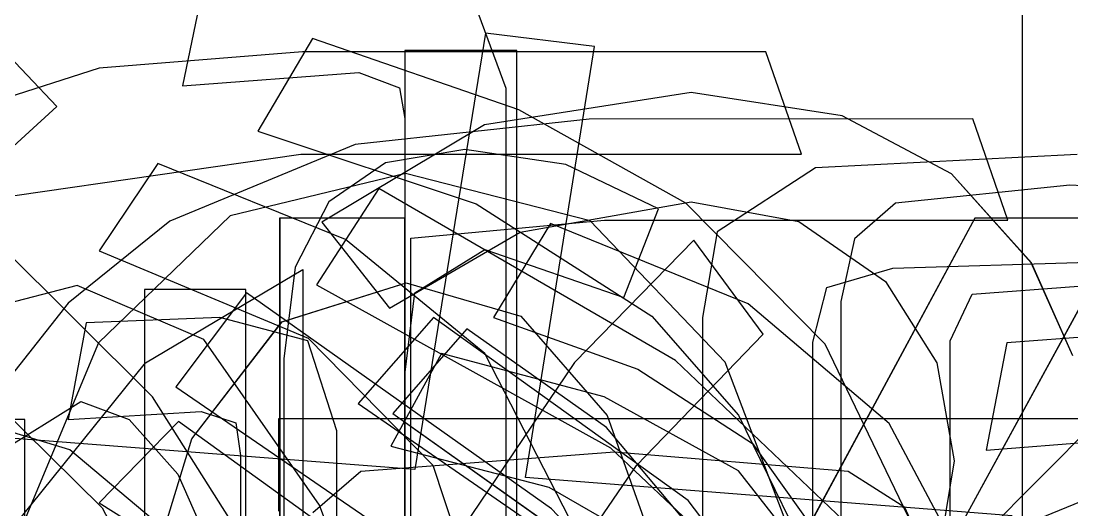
# Model space of a CAD drawing. Extents: x -353 to 646, y -933 to 332.
# Drawn here: x -1.99 to 3.46, y 323.67 to 326.21 of the extents above; entities that cross this region are included whole.
import ezdxf

# ---------------------------------------------------------------- set-up
doc = ezdxf.new("R2010")
doc.units = 0

msp = doc.modelspace()

# ---------------------------------------------------------------- linework, layer by layer
at = {"layer": 'Layer 1'}
for p, q in [((3.20386, 311.692), (3.20386, 327.824)), ((-1.039423, 326.422137), (-1.153158, 325.869829)), ((0.524651, 325.856), (0.348827, 326.33606)), ((-1.80566, 325.762967), (-2.209802, 326.187711)), ((0.417693, 326.142845), (0.051933, 323.881115)), ((0.417693, 326.142845), (0.051933, 323.881115)), ((0.984113, 326.073701), (0.417693, 326.142845)), ((0.984113, 326.073701), (0.417693, 326.142845)), ((-0.47978, 326.114795), (-0.763131, 325.635018)), ((0.591323, 325.744555), (-0.47978, 326.114795)), ((-0.531706, 326.046), (-1.585913, 325.961369)), ((1.871693, 326.046706), (-0.531706, 326.046)), ((0.579966, 326.053), (0, 326.053)), ((0, 326.053), (0, 320)), ((0.580248, 326.053), (0, 326.053)), ((0, 326.053), (0, 320)), ((0.579966, 326.053), (0, 326.053)), ((0, 326.053), (0, 320)), ((0.579966, 326.053), (0, 326.053)), ((0, 326.053), (0, 320)), ((0.580248, 326.053), (0, 326.053)), ((0, 326.053), (0, 320)), ((0.579966, 326.053), (0, 326.053)), ((0, 326.053), (0, 320)), ((0.579962, 322.517593), (0.579966, 326.053)), ((0.579962, 322.517593), (0.579966, 326.053)), ((0.579962, 322.517593), (0.579966, 326.053)), ((0.579972, 322.517593), (0.579966, 326.053)), ((0.580244, 322.517593), (0.580248, 326.053)), ((0.580254, 322.517593), (0.580248, 326.053)), ((0.625127, 323.839631), (0.984113, 326.073701)), ((0.625127, 323.839631), (0.984113, 326.073701)), ((2.05796, 325.515), (1.871693, 326.046706)), ((-1.585913, 325.961369), (-2.379136, 325.707616)), ((-1.153158, 325.869829), (-0.238194, 325.938692)), ((-0.238194, 325.938692), (-0.027656, 325.859387)), ((-0.027656, 325.859387), (0.000002, 325.700496)), ((1.484762, 325.835488), (0.413376, 325.667213)), ((1.484762, 325.835488), (0.413376, 325.667213)), ((1.485046, 325.835488), (0.413414, 325.667213)), ((1.484772, 325.835488), (0.413596, 325.667213)), ((0.524651, 320), (0.524651, 325.856)), ((2.268492, 325.714697), (1.484762, 325.835488)), ((2.268492, 325.714697), (1.484762, 325.835488)), ((2.268502, 325.714697), (1.484772, 325.835488)), ((2.268776, 325.714697), (1.485046, 325.835488)), ((-2.99043, 324.678957), (-1.80566, 325.762967)), ((1.45711, 325.26192), (0.591323, 325.744555)), ((2.834734, 325.41346), (2.268492, 325.714697)), ((2.834734, 325.41346), (2.268492, 325.714697)), ((2.834957, 325.41346), (2.268502, 325.714697)), ((2.835018, 325.41346), (2.268776, 325.714697)), ((0.413376, 325.667213), (-0.431528, 325.162389)), ((0.413376, 325.667213), (-0.431528, 325.162389)), ((0.413414, 325.667213), (-0.431524, 325.162389)), ((0.413596, 325.667213), (-0.431518, 325.162389)), ((0.95645, 325.697), (-0.257386, 325.56492)), ((0.000002, 325.700496), (0, 320)), ((2.94527, 325.697933), (0.95645, 325.697)), ((3.12815, 325.173), (2.94527, 325.697933)), ((-0.763131, 325.635018), (0.369462, 325.258463)), ((-0.257386, 325.56492), (-1.21892, 325.16868)), ((-2.023533, 325.300412), (-0.538763, 325.514618)), ((-0.538763, 325.514618), (2.05796, 325.515)), ((0.311008, 325.538987), (-0.099991, 325.471245)), ((0.834847, 325.462152), (0.311008, 325.538987)), ((3.48741, 325.513873), (2.13049, 325.444729)), ((-1.281002, 325.466558), (-1.584955, 325.014156)), ((-0.308112, 325.07367), (-1.281002, 325.466558)), ((-0.099991, 325.471245), (-0.393595, 325.267983)), ((1.315718, 325.231647), (0.834847, 325.462152)), ((2.13049, 325.444729), (1.619386, 325.1134)), ((0.003383, 325.414432), (-0.905652, 325.19504)), ((0.003383, 325.414432), (-0.905652, 325.19504)), ((0.003383, 325.414432), (-0.905652, 325.19504)), ((0.003383, 325.414432), (-0.905652, 325.19504)), ((0.003383, 325.414432), (-0.905652, 325.19504)), ((0.003663, 325.414432), (-0.905478, 325.19504)), ((0.003663, 325.414432), (-0.905478, 325.19504)), ((0.003663, 325.414432), (-0.905478, 325.19504)), ((0.003663, 325.414432), (-0.905478, 325.19504)), ((0.003663, 325.414432), (-0.905478, 325.19504)), ((0.961562, 325.170028), (0.003383, 325.414432)), ((0.961668, 325.170028), (0.003383, 325.414432)), ((0.961668, 325.170028), (0.003383, 325.414432)), ((0.961562, 325.170028), (0.003383, 325.414432)), ((0.961562, 325.170028), (0.003383, 325.414432)), ((0.961809, 325.170028), (0.003663, 325.414432)), ((0.961703, 325.170028), (0.003663, 325.414432)), ((0.961597, 325.170028), (0.003663, 325.414432)), ((0.961597, 325.170028), (0.003663, 325.414432)), ((0.961703, 325.170028), (0.003663, 325.414432)), ((3.249213, 324.951569), (2.834734, 325.41346)), ((3.249213, 324.951569), (2.834734, 325.41346)), ((3.249223, 324.951569), (2.834957, 325.41346)), ((3.249497, 324.951569), (2.835018, 325.41346)), ((-0.134894, 325.338239), (-0.459167, 324.837577)), ((1.404377, 324.445638), (-0.134894, 325.338239)), ((3.449603, 325.355286), (2.545081, 325.26187)), ((4.268047, 325.313799), (3.449603, 325.355286)), ((0.597171, 325.11046), (1.484759, 325.269069)), ((0.597171, 325.11046), (1.484759, 325.269069)), ((0.597181, 325.11046), (1.484769, 325.269069)), ((0.597457, 325.11046), (1.485045, 325.269069)), ((1.484759, 325.269069), (2.044088, 325.165529)), ((1.484759, 325.269069), (2.044088, 325.165529)), ((1.484769, 325.269069), (2.044098, 325.165529)), ((1.485045, 325.269069), (2.044233, 325.165529)), ((4.757986, 325.310579), (2.686476, 323.224959)), ((-0.393595, 325.267983), (-0.569776, 324.929148)), ((0.369462, 325.258463), (1.281289, 324.674899)), ((1.135943, 324.772472), (1.315718, 325.231647)), ((2.180554, 324.53005), (1.45711, 325.26192)), ((2.545081, 325.26187), (2.332603, 325.077121)), ((-1.21892, 325.16868), (-1.746569, 324.743125)), ((-0.905652, 325.19504), (-1.588627, 324.537286)), ((-0.905652, 325.19504), (-1.588627, 324.537286)), ((-0.905652, 325.19504), (-1.588627, 324.537286)), ((-0.905652, 325.19504), (-1.588627, 324.537286)), ((-0.905652, 325.19504), (-1.588627, 324.537286)), ((-0.905478, 325.19504), (-1.588347, 324.537286)), ((-0.905478, 325.19504), (-1.588347, 324.537286)), ((-0.905478, 325.19504), (-1.588347, 324.537286)), ((-0.905478, 325.19504), (-1.588347, 324.537286)), ((-0.905478, 325.19504), (-1.588347, 324.537286)), ((0, 325.183), (-0.649393, 325.183)), ((-0.649393, 325.183), (-0.649393, 319.454465)), ((0, 325.183), (-0.649393, 325.183)), ((-0.649393, 325.183), (-0.649393, 319.454465)), ((0, 325.183), (-0.649393, 325.183)), ((-0.649393, 325.183), (-0.649393, 319.454465)), ((0, 325.183), (-0.649111, 325.183)), ((-0.649111, 325.183), (-0.649111, 319.454465)), ((-0.431528, 325.162389), (-0.079315, 324.71676)), ((-0.431528, 325.162389), (-0.079315, 324.71676)), ((-0.431524, 325.162389), (-0.079311, 324.71676)), ((-0.431518, 325.162389), (-0.079305, 324.71676)), ((0, 322.69), (0, 325.183)), ((0, 322.69), (0, 325.183)), ((0, 322.69), (0, 325.183)), ((0, 322.69), (0, 325.183)), ((0.030762, 325.07943), (1.035752, 325.172563)), ((1.660873, 324.437097), (0.961562, 325.170028)), ((1.660873, 324.437097), (0.961562, 325.170028)), ((1.660873, 324.437097), (0.961562, 325.170028)), ((1.660873, 324.437097), (0.961597, 325.170028)), ((1.660873, 324.437097), (0.961597, 325.170028)), ((1.660873, 324.437097), (0.961668, 325.170028)), ((1.660873, 324.437097), (0.961668, 325.170028)), ((1.660873, 324.437097), (0.961703, 325.170028)), ((1.660873, 324.437097), (0.961703, 325.170028)), ((1.660873, 324.437097), (0.961809, 325.170028)), ((1.035752, 325.172563), (3.12815, 325.173)), ((2.95571, 325.183), (1.89202, 323.21111)), ((2.95599, 325.183), (1.8923, 323.21111)), ((2.95571, 325.183), (1.8923, 323.21111)), ((2.95571, 325.183), (1.8923, 323.21111)), ((2.044088, 325.165529), (2.493139, 324.854767)), ((2.044088, 325.165529), (2.493139, 324.854767)), ((2.044098, 325.165529), (2.493149, 324.854767)), ((2.044233, 325.165529), (2.493145, 324.854767)), ((2.703684, 323.263355), (3.753554, 325.183315)), ((2.703684, 323.263355), (3.753264, 325.183315)), ((2.703684, 323.263355), (3.753264, 325.183315)), ((2.703686, 323.263355), (3.753266, 325.183315)), ((3.753264, 325.183315), (2.95571, 325.183)), ((3.753264, 325.183315), (2.95571, 325.183)), ((3.753266, 325.183315), (2.95571, 325.183)), ((3.753554, 325.183315), (2.95599, 325.183)), ((-0.079315, 324.71676), (0.597171, 325.11046)), ((-0.079315, 324.71676), (0.597171, 325.11046)), ((-0.079311, 324.71676), (0.597457, 325.11046)), ((-0.079305, 324.71676), (0.597181, 325.11046)), ((0.756085, 325.155344), (0.459175, 324.66852)), ((1.780447, 324.73932), (0.756085, 325.155344)), ((1.619386, 325.1134), (1.543468, 324.668054)), ((0.414588, 324.48245), (-0.308112, 325.07367)), ((0.030762, 323.57), (0.030762, 325.07943)), ((1.4986, 325.069), (0.879652, 324.435412)), ((1.857867, 324.58195), (1.4986, 325.069)), ((2.332603, 325.077121), (2.26173, 324.750766)), ((-1.309575, 324.257612), (-2.1065, 325.0484)), ((-1.584955, 325.014156), (-0.501611, 324.56179)), ((0.051929, 324.796744), (0.414584, 325.02111)), ((0.414584, 325.02111), (1.135943, 324.772472)), ((2.531244, 324.924258), (3.546114, 324.955302)), ((3.463984, 324.469044), (3.249213, 324.951569)), ((3.463984, 324.469044), (3.249213, 324.951569)), ((3.464099, 324.469044), (3.249223, 324.951569)), ((3.464268, 324.469044), (3.249497, 324.951569)), ((-1.345959, 324.434049), (-0.528608, 324.916653)), ((-0.569776, 324.929148), (-0.628509, 324.454687)), ((-0.528608, 324.916653), (-0.528602, 321.899)), ((2.189191, 324.824069), (2.531244, 324.924258)), ((-1.698971, 324.834177), (-2.135604, 324.721994)), ((-1.042805, 324.554495), (-1.698971, 324.834177)), ((-0.637294, 324.646045), (0.006488, 324.84801)), ((-0.637294, 324.646045), (0.006488, 324.84801)), ((-0.637294, 324.646045), (0.006488, 324.84801)), ((-0.637223, 324.646045), (0.00677, 324.84801)), ((-0.637223, 324.646045), (0.00677, 324.84801)), ((-0.637153, 324.646045), (0.006768, 324.84801)), ((-0.637153, 324.646045), (0.006768, 324.84801)), ((-0.637082, 324.646045), (0.00705, 324.84801)), ((-0.637082, 324.646045), (0.00705, 324.84801)), ((-0.637082, 324.646045), (0.00705, 324.84801)), ((-0.459167, 324.837577), (1.066912, 323.993241)), ((0.006488, 324.84801), (0.600636, 324.676278)), ((0.006488, 324.84801), (0.600636, 324.676278)), ((0.006488, 324.84801), (0.600636, 324.676278)), ((0.006768, 324.84801), (0.600669, 324.676278)), ((0.006768, 324.84801), (0.600669, 324.676278)), ((0.00677, 324.84801), (0.600812, 324.676278)), ((0.00677, 324.84801), (0.600812, 324.676278)), ((0.00705, 324.84801), (0.600951, 324.676278)), ((0.00705, 324.84801), (0.600845, 324.676278)), ((0.00705, 324.84801), (0.600845, 324.676278)), ((2.493139, 324.854767), (2.759839, 324.434397)), ((2.493139, 324.854767), (2.759839, 324.434397)), ((2.493145, 324.854767), (2.759845, 324.434397)), ((2.493149, 324.854767), (2.75999, 324.434397)), ((-0.825217, 324.813), (-1.34987, 324.813)), ((-1.34987, 324.813), (-1.34987, 320.431517)), ((-0.821826, 324.796244), (-1.187868, 324.309411)), ((-0.825217, 320.432), (-0.825217, 324.813)), ((0.760591, 323.677374), (-0.821826, 324.796244)), ((0, 324.372), (0.051929, 324.796744)), ((2.11666, 324.541), (2.189191, 324.824069)), ((2.82815, 324.547), (2.941885, 324.788864)), ((2.941885, 324.788864), (3.494476, 324.830351)), ((-1.746569, 324.743125), (-2.182144, 324.191627)), ((2.512102, 324.119515), (1.780447, 324.73932)), ((2.26173, 324.750766), (2.26173, 322.32)), ((0.600636, 324.676278), (1.049578, 324.160799)), ((0.600636, 324.676278), (1.049578, 324.160799)), ((0.600636, 324.676278), (1.049578, 324.160799)), ((0.600669, 324.676278), (1.049578, 324.160799)), ((0.600669, 324.676278), (1.049578, 324.160799)), ((0.600812, 324.676278), (1.04986, 324.160799)), ((0.600812, 324.676278), (1.04986, 324.160799)), ((0.600845, 324.676278), (1.04986, 324.160799)), ((0.600845, 324.676278), (1.04986, 324.160799)), ((0.600951, 324.676278), (1.04986, 324.160799)), ((1.281289, 324.674899), (1.73019, 324.161506)), ((-1.653821, 324.640646), (-1.746954, 324.139702)), ((-0.959837, 324.668304), (-1.653821, 324.640646)), ((-1.105182, 324.040008), (-0.637294, 324.646045)), ((-1.105182, 324.040008), (-0.637153, 324.646045)), ((-1.105182, 324.040008), (-0.637153, 324.646045)), ((-1.105182, 324.040008), (-0.637294, 324.646045)), ((-1.105182, 324.040008), (-0.637294, 324.646045)), ((-1.1049, 324.040008), (-0.637082, 324.646045)), ((-1.1049, 324.040008), (-0.637082, 324.646045)), ((-1.1049, 324.040008), (-0.637223, 324.646045)), ((-1.1049, 324.040008), (-0.637223, 324.646045)), ((-1.1049, 324.040008), (-0.637082, 324.646045)), ((-0.504048, 324.547231), (-0.959837, 324.668304)), ((0.14845, 324.66838), (-0.241582, 324.22267)), ((1.469424, 323.71959), (0.14845, 324.66838)), ((0.459175, 324.66852), (1.207699, 324.399915)), ((1.543468, 324.668054), (1.54347, 322.666)), ((-2.496531, 324.595998), (-1.570385, 323.681879)), ((-0.501611, 324.56179), (0.145065, 323.902206)), ((0.321451, 324.61), (-0.062089, 324.171709)), ((0.321451, 324.61), (-0.062089, 324.171709)), ((0.321169, 324.61), (-0.062088, 324.171709)), ((0.321169, 324.61), (-0.062088, 324.171709)), ((1.04648, 324.099), (0.321169, 324.61)), ((1.04648, 324.099), (0.321169, 324.61)), ((1.04648, 324.099), (0.321451, 324.61)), ((1.04648, 324.099), (0.321451, 324.61)), ((1.201736, 323.901653), (1.857867, 324.58195)), ((3.991744, 324.602756), (3.121654, 324.537281)), ((3.991744, 324.602756), (3.121654, 324.537281)), ((3.992034, 324.602756), (3.121661, 324.537281)), ((3.992034, 324.602756), (3.121661, 324.537281)), ((-1.588627, 324.537286), (-1.974318, 323.612726)), ((-1.588627, 324.537286), (-1.974318, 323.612726)), ((-1.588627, 324.537286), (-1.974318, 323.612726)), ((-1.588627, 324.537286), (-1.974318, 323.612726)), ((-1.588627, 324.537286), (-1.974318, 323.612726)), ((-1.588347, 324.537286), (-1.974286, 323.612726)), ((-1.588347, 324.537286), (-1.974286, 323.612726)), ((-1.588347, 324.537286), (-1.974286, 323.612726)), ((-1.588347, 324.537286), (-1.974286, 323.612726)), ((-1.588347, 324.537286), (-1.974286, 323.612726)), ((-0.441954, 323.694847), (-1.042805, 324.554495)), ((-0.352213, 324.081), (-0.504048, 324.547231)), ((2.11666, 322.666), (2.11666, 324.541)), ((2.66587, 323.52174), (2.180554, 324.53005)), ((2.82815, 322.32), (2.82815, 324.547)), ((3.121654, 324.537281), (3.01441, 323.981304)), ((3.121654, 324.537281), (3.01441, 323.981304)), ((3.121661, 324.537281), (3.014699, 323.981304)), ((3.121661, 324.537281), (3.014699, 323.981304)), ((-0.628509, 324.454687), (-0.628508, 321.775)), ((0.189941, 324.481794), (-0.072808, 324.002017)), ((1.034029, 324.257463), (0.189941, 324.481794)), ((0.856477, 323.622589), (0.414588, 324.48245)), ((-1.989108, 323.635643), (-1.345959, 324.434049)), ((0.879652, 324.435412), (0.30029, 323.57746)), ((1.207699, 324.399915), (1.802555, 324.015741)), ((2.686476, 323.224959), (1.404377, 324.445638)), ((1.999963, 323.546226), (1.660873, 324.437097)), ((2.000104, 323.546226), (1.660873, 324.437097)), ((2.000351, 323.546226), (1.660873, 324.437097)), ((2.000104, 323.546226), (1.660873, 324.437097)), ((2.000104, 323.546226), (1.660873, 324.437097)), ((1.999963, 323.546226), (1.660873, 324.437097)), ((1.999963, 323.546226), (1.660873, 324.437097)), ((1.999963, 323.546226), (1.660873, 324.437097)), ((1.999963, 323.546226), (1.660873, 324.437097)), ((2.000104, 323.546226), (1.660873, 324.437097)), ((2.759839, 324.434397), (2.848739, 323.925974)), ((2.759839, 324.434397), (2.848739, 323.925974)), ((2.759845, 324.434397), (2.848745, 323.925974)), ((2.75999, 324.434397), (2.849031, 323.925974)), ((0, 321.775), (0, 324.372)), ((-1.187868, 324.309411), (0.298737, 323.29147)), ((-2.109893, 323.967471), (-1.68148, 324.233324)), ((-1.68148, 324.233324), (-1.429597, 324.139309)), ((-0.69426, 323.28733), (-1.309575, 324.257612)), ((1.729741, 323.87417), (1.034029, 324.257463)), ((-1.737773, 323.982893), (-2.438107, 324.195336)), ((-1.746954, 324.139702), (-1.056357, 324.181189)), ((-1.056357, 324.181189), (-0.876864, 324.122487)), ((-0.241582, 324.22267), (1.047997, 323.332789)), ((-1.9716, 324.14), (-2.53802, 324.14)), ((-1.9716, 319.271), (-1.9716, 324.14)), ((-1.174046, 324.12951), (-1.584961, 323.708435)), ((-1.429597, 324.139309), (-1.177714, 323.857122)), ((-0.253895, 323.466569), (-1.174046, 324.12951)), ((4.20934, 324.144), (-0.655884, 324.144)), ((-0.655884, 324.144), (-0.655884, 323.664)), ((-0.062089, 324.171709), (0.747641, 323.595905)), ((-0.062089, 324.171709), (0.747641, 323.595905)), ((-0.062088, 324.171709), (0.747536, 323.595905)), ((-0.062088, 324.171709), (0.747536, 323.595905)), ((1.049578, 324.160799), (1.316278, 323.407266)), ((1.049578, 324.160799), (1.316278, 323.407266)), ((1.049578, 324.160799), (1.316278, 323.407266)), ((1.049578, 324.160799), (1.316278, 323.407266)), ((1.049578, 324.160799), (1.316278, 323.407266)), ((1.04986, 324.160799), (1.316701, 323.407266)), ((1.04986, 324.160799), (1.31656, 323.407266)), ((1.04986, 324.160799), (1.316418, 323.407266)), ((1.04986, 324.160799), (1.316418, 323.407266)), ((1.04986, 324.160799), (1.31656, 323.407266)), ((1.73019, 324.161506), (2.062199, 323.48452)), ((0.051933, 323.881115), (-2.806977, 324.102095)), ((0.051933, 323.881115), (-2.806977, 324.102095)), ((-0.876864, 324.122487), (-0.852875, 323.953436)), ((-0.352217, 318.359508), (-0.352213, 324.081)), ((2.06163, 322.89), (1.04648, 324.099)), ((2.06163, 322.89), (1.04648, 324.099)), ((2.06163, 322.89), (1.04648, 324.099)), ((2.06163, 322.89), (1.04648, 324.099)), ((2.951076, 323.295982), (2.512102, 324.119515)), ((-1.322705, 323.326088), (-1.105182, 324.040008)), ((-1.322705, 323.326088), (-1.105182, 324.040008)), ((-1.322705, 323.326088), (-1.105182, 324.040008)), ((-1.322599, 323.326088), (-1.105182, 324.040008)), ((-1.322599, 323.326088), (-1.105182, 324.040008)), ((-1.322564, 323.326088), (-1.1049, 324.040008)), ((-1.322564, 323.326088), (-1.1049, 324.040008)), ((-1.322458, 323.326088), (-1.1049, 324.040008)), ((-1.322458, 323.326088), (-1.1049, 324.040008)), ((-1.322458, 323.326088), (-1.1049, 324.040008)), ((1.802555, 324.015741), (2.323008, 323.288137)), ((3.01441, 323.981304), (3.995414, 324.057221)), ((3.01441, 323.981304), (3.995131, 324.057221)), ((3.014699, 323.981304), (3.995138, 324.057221)), ((3.014699, 323.981304), (3.995138, 324.057221)), ((-0.977327, 323.345848), (-1.737773, 323.982893)), ((1.087688, 323.970693), (-0.228032, 323.870786)), ((-0.072808, 324.002017), (0.746588, 323.788622)), ((1.066912, 323.993241), (2.316773, 322.814047)), ((2.299548, 323.870786), (1.087688, 323.970693)), ((-0.852875, 323.953436), (-0.852875, 318.826)), ((2.848739, 323.925974), (2.766683, 323.421855)), ((2.848739, 323.925974), (2.766683, 323.421855)), ((2.848745, 323.925974), (2.766795, 323.421855)), ((2.849031, 323.925974), (2.766834, 323.421855)), ((-1.177714, 323.857122), (-0.438575, 322.189192)), ((-0.228032, 323.870786), (-0.476564, 323.656615)), ((0.145065, 323.902206), (0.35906, 323.258352)), ((0.642337, 323.08335), (1.201736, 323.901653)), ((2.356591, 323.079152), (1.729741, 323.87417)), ((2.593164, 323.684202), (2.299548, 323.870786)), ((3.149317, 323.639536), (0.625127, 323.839631)), ((3.149317, 323.639536), (0.625127, 323.839631)), ((3.677352, 323.785053), (0.579962, 322.517593)), ((3.677352, 323.785053), (0.579962, 322.517593)), ((3.677352, 323.785053), (0.579962, 322.517593)), ((3.677072, 323.785053), (0.579972, 322.517593)), ((3.677634, 323.785053), (0.580244, 322.517593)), ((3.677354, 323.785053), (0.580254, 322.517593)), ((0.746588, 323.788622), (1.381202, 323.425155)), ((-1.584961, 323.708435), (-0.922692, 323.291311)), ((0.16126, 322.071822), (-0.441954, 323.694847)), ((2.49682, 322.379), (1.469424, 323.71959)), ((-1.570385, 323.681879), (-0.946281, 322.506988)), ((2.171984, 322.192744), (0.760591, 323.677374)), ((2.748563, 323.345853), (2.593164, 323.684202))]:
    msp.add_line(p, q, dxfattribs=at)

doc.saveas('drawing.dxf')
